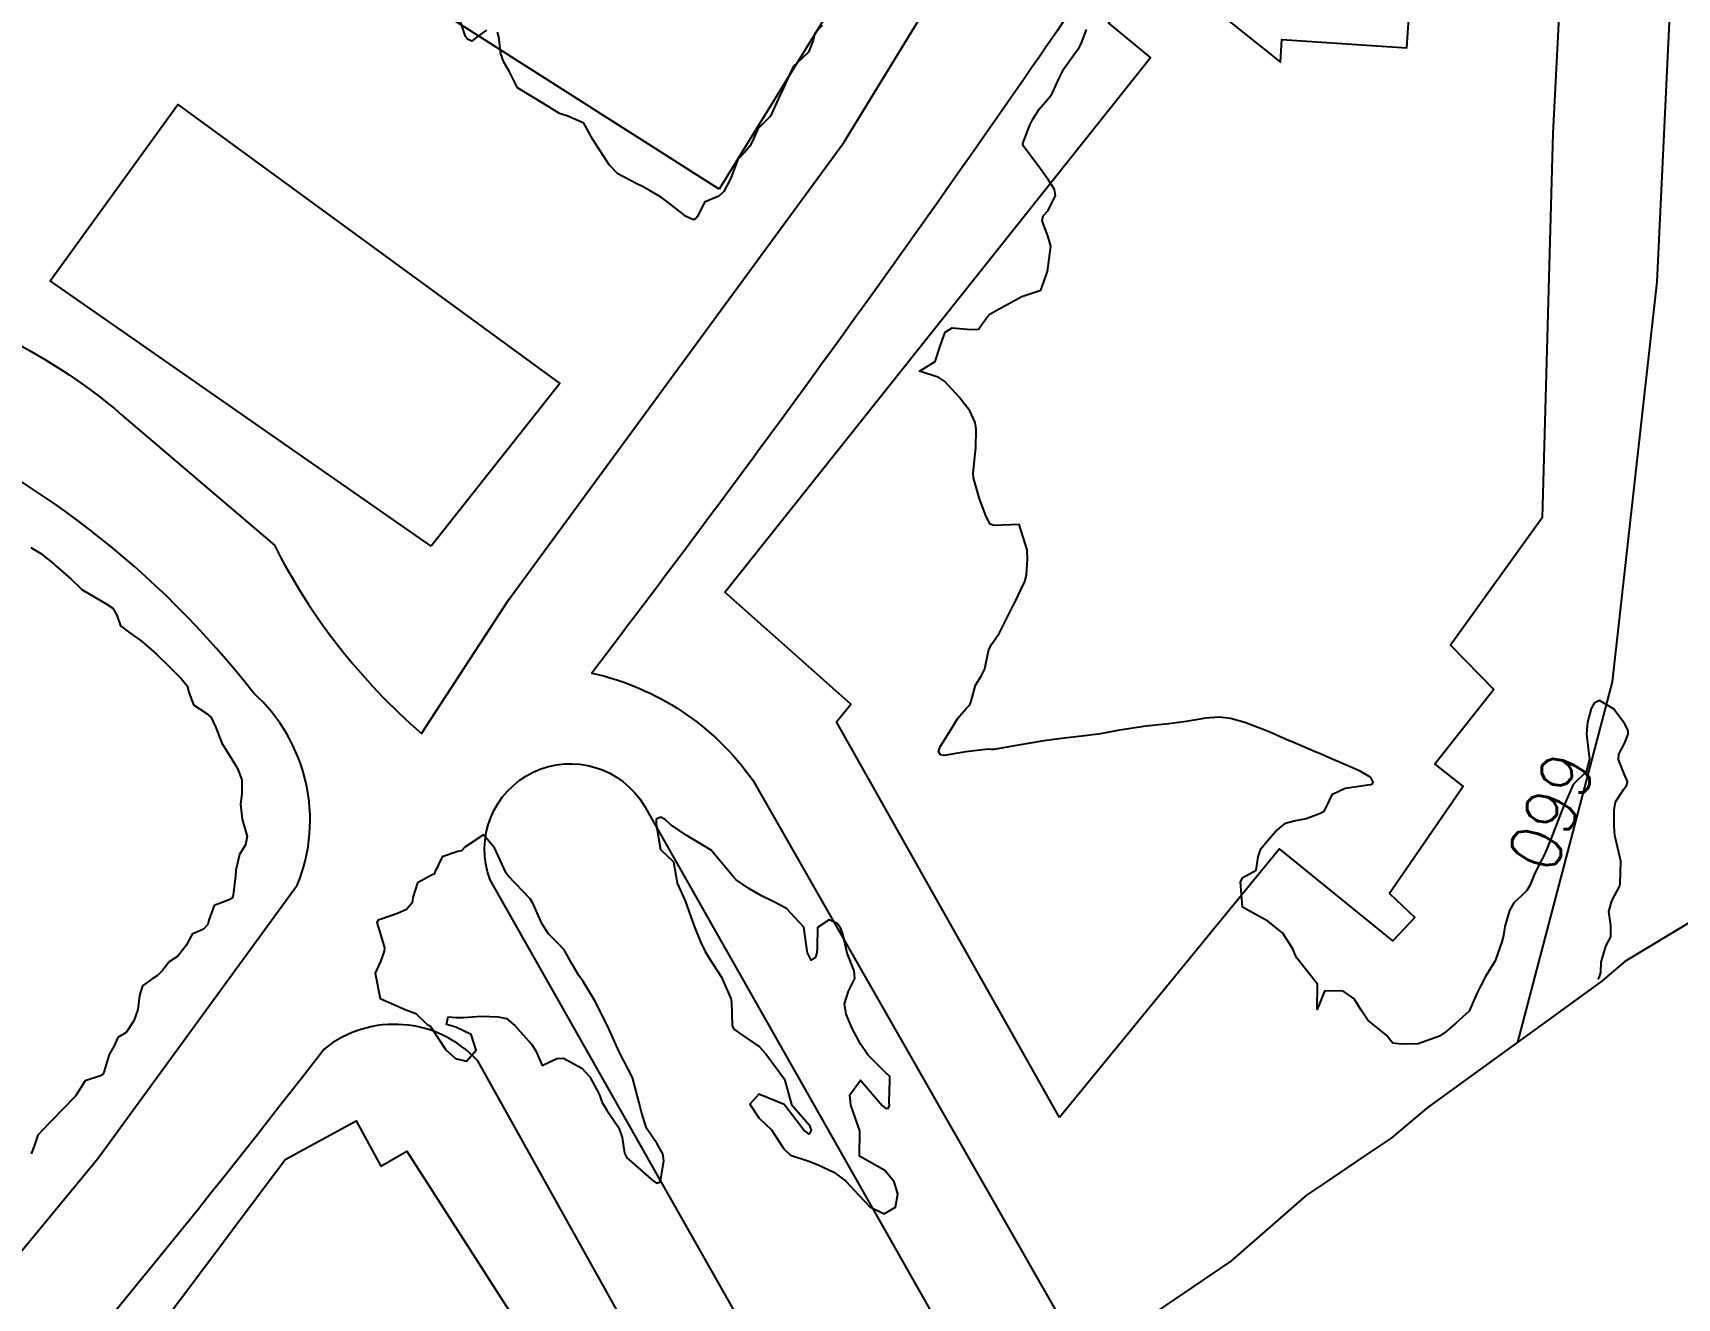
# Model space of a CAD drawing. Header units: metres. Extents: x 292545 to 299085, y 7450245 to 7463078.
# Drawn here: x 296326.5 to 296456.3, y 7459331.9 to 7459431.8 of the extents above; entities that cross this region are included whole.
import ezdxf
from ezdxf.enums import TextEntityAlignment as Align

# ---------------------------------------------------------------- set-up
doc = ezdxf.new("R2010")
doc.units = ezdxf.units.M
for name, color, linetype in [('Area', 45, 'Continuous'), ('Cotas', 45, 'Continuous'), ('Curvas de Nivel 1m', 11, 'Continuous'), ('Curvas de Nivel 5m', 15, 'Continuous'), ('Edificações', 30, 'Continuous'), ('Vias Primárias', 230, 'Continuous')]:
    doc.layers.add(name, color=color, linetype=linetype)
doc.styles.add('Style-STANDARD', font='STANDARD.shx')

msp = doc.modelspace()

# ---------------------------------------------------------------- linework, layer by layer
at = {"layer": 'Area'}
msp.add_polyline3d([(296463.49, 7459365.26, 660.44), (296452.23, 7459358.47, 660.01), (296450.43, 7459356.96, 659.94), (296447.15, 7459354.56, 659.67), (296436.62, 7459346.94, 660.35), (296433.76, 7459344.54, 663.38), (296431.79, 7459343.21, 663.38), (296428.34, 7459340.87, 659.89), (296427.08, 7459340.04, 659.84), (296421.11, 7459334.83, 659.83), (296414.47, 7459330.32, 659.7)], dxfattribs=at)
at = {"layer": 'Curvas de Nivel 1m', "elevation": 659, "flags": 128}
for points in [[(296390.49, 7459360.65), (296390.3, 7459361.14), (296390.02, 7459361.49), (296389.41, 7459361.76), (296388.47, 7459361.16), (296388.45, 7459359.61), (296388.44, 7459359.16), (296388.32, 7459358.83), (296387.98, 7459358.59), (296387.68, 7459359.17), (296387.65, 7459359.51), (296387.41, 7459361.18), (296386.03, 7459362.66), (296385.04, 7459363.2), (296384.05, 7459363.66), (296383.05, 7459364.23), (296382.06, 7459364.93), (296381.76, 7459365.24), (296380.08, 7459367.26), (296378.1, 7459368.44), (296376.87, 7459369.3), (296376.47, 7459369.65), (296376.12, 7459369.87), (296375.73, 7459369.7), (296375.75, 7459369.31), (296376.08, 7459367.31), (296377.12, 7459366.34), (296377.29, 7459365.29), (296377.41, 7459364.65), (296378.04, 7459363.28), (296378.73, 7459361.27), (296379.23, 7459360.04), (296379.61, 7459359.26), (296379.99, 7459358.67), (296380.9, 7459357.25), (296381.63, 7459355.56), (296381.69, 7459355.24), (296381.74, 7459353.43), (296381.82, 7459353.24), (296381.92, 7459353.11), (296382.32, 7459352.83), (296383.9, 7459351.74), (296384.4, 7459351.2), (296385.87, 7459349.19), (296386.43, 7459347.18), (296387.83, 7459345.59), (296387.98, 7459345.17), (296387.82, 7459344.84), (296387.39, 7459345.17), (296385.85, 7459347.19), (296383.86, 7459348.01), (296383.15, 7459347.22), (296383.84, 7459346.13), (296384.85, 7459345.2), (296385.81, 7459343.7), (296386.36, 7459343.18), (296387.8, 7459342.71), (296388.52, 7459342.44), (296389.78, 7459341.86), (296390.72, 7459341.13), (296391.76, 7459340.01), (296392.6, 7459339.11), (296393.75, 7459338.55), (296394.63, 7459339.09), (296394.83, 7459340.15), (296394.52, 7459341.09), (296393.79, 7459341.98), (296391.8, 7459343.12), (296391.82, 7459345.12), (296391.11, 7459347.13), (296391.03, 7459347.96), (296391.87, 7459349.12), (296393.59, 7459347.1), (296393.85, 7459346.91), (296394.06, 7459346.88), (296394.17, 7459347.1), (296394.14, 7459347.38), (296394.19, 7459349.1), (296394.19, 7459349.4), (296393.88, 7459349.68), (296392.46, 7459351.11), (296391.9, 7459351.92), (296391.25, 7459353.13), (296390.74, 7459354.33), (296390.62, 7459355.13), (296390.93, 7459356.15), (296391.44, 7459357.13), (296391.37, 7459357.73), (296390.81, 7459359.13)], [(296362.1, 7459368.47), (296360.65, 7459367.49), (296360.37, 7459367.22), (296360.09, 7459367.16), (296358.86, 7459366.74), (296358.27, 7459365.52), (296358.21, 7459365.37), (296358.06, 7459365.32), (296356.9, 7459364.69), (296356.52, 7459363.54), (296356.47, 7459363.1), (296356.03, 7459362.57), (296355.32, 7459362.26), (296354.02, 7459361.83), (296353.83, 7459361.76), (296353.69, 7459361.57), (296354, 7459360.52), (296354.29, 7459359.57), (296354.26, 7459359.3), (296353.98, 7459358.49), (296353.68, 7459357.86), (296353.56, 7459357.57), (296353.94, 7459355.57), (296355.93, 7459354.68), (296356.77, 7459354.38), (296357.64, 7459353.52), (296357.83, 7459353.43), (296357.92, 7459353.34), (296359.14, 7459351.51), (296359.89, 7459350.81), (296360.78, 7459350.6), (296361.52, 7459351.48), (296361.14, 7459352.71), (296359.92, 7459353.29), (296359.18, 7459353.51), (296359.33, 7459354.1), (296359.93, 7459354.07), (296360.5, 7459354.06), (296361.93, 7459354.16), (296363.28, 7459354.1), (296363.93, 7459353.98), (296364.59, 7459353.44), (296365.9, 7459351.96), (296366.23, 7459351.42), (296366.74, 7459350.28), (296367.89, 7459350.82), (296368.43, 7459350.85), (296369.88, 7459350.05), (296370.5, 7459349.37), (296371.23, 7459348), (296371.49, 7459347.36), (296371.84, 7459346.75), (296372.79, 7459345.35), (296373.06, 7459344.59), (296373.25, 7459343.34), (296373.43, 7459342.97), (296373.8, 7459342.66), (296375.35, 7459341.31), (296375.78, 7459340.98), (296376.03, 7459341.06), (296376.1, 7459341.31), (296376.35, 7459342.75), (296376.28, 7459343.31), (296375.81, 7459344.08), (296374.97, 7459345.32), (296374.58, 7459346.59), (296374.4, 7459347.32), (296373.87, 7459349.33), (296373.18, 7459350.64), (296372.83, 7459351.35), (296371.92, 7459353.36), (296370.9, 7459355.37), (296369.97, 7459356.89), (296369.64, 7459357.38), (296369.15, 7459358.22), (296368.48, 7459359.4), (296368, 7459359.9), (296367.25, 7459360.65), (296366.75, 7459361.42), (296366.04, 7459363.03), (296365.79, 7459363.43), (296364.06, 7459365.25), (296363.91, 7459365.45), (296363.73, 7459365.79), (296362.98, 7459367.46)]]:
    msp.add_lwpolyline(points, close=True, dxfattribs=at)
at = {"layer": 'Curvas de Nivel 5m', "elevation": 660, "flags": 128}
for points in [[(296362.34, 7459432), (296361.65, 7459431.48), (296361.2, 7459431.13), (296360.85, 7459431.27), (296360.7, 7459431.49), (296360.62, 7459431.73), (296360, 7459433.5)], [(296388.86, 7459432.36), (296388.27, 7459431.74), (296388.13, 7459431.17), (296387.77, 7459430.24), (296386.82, 7459429.36), (296386.62, 7459429.18), (296386.4, 7459428.77), (296385.69, 7459427.2), (296385.4, 7459426.6), (296384.77, 7459425.21), (296383.78, 7459424.2), (296383.36, 7459423.22), (296383.14, 7459422.83), (296382.74, 7459422.36), (296382.2, 7459421.77), (296381.97, 7459421.24), (296381.65, 7459420.31), (296381.09, 7459419.25), (296380.7, 7459418.88), (296379.57, 7459418.4), (296379.01, 7459417.28), (296378.86, 7459417.09), (296378.68, 7459417.02), (296378.11, 7459417.29), (296376.69, 7459418.38), (296376.16, 7459418.78), (296375.28, 7459419.32), (296374.71, 7459419.62), (296374.16, 7459419.88), (296372.72, 7459420.65), (296372.04, 7459421.36), (296370.75, 7459423.37), (296370.03, 7459424.65), (296368.77, 7459425.2), (296368.12, 7459425.41), (296366.79, 7459426.23), (296364.8, 7459427.44), (296364.13, 7459428.76), (296363.71, 7459429.46), (296363.48, 7459430.11), (296363.32, 7459431.46), (296363.21, 7459431.82)], [(296450.12, 7459357.05), (296450.23, 7459357.27), (296450.32, 7459357.6), (296450.34, 7459358.43), (296450.73, 7459359.69), (296451.11, 7459360.42), (296451.12, 7459361.32), (296450.95, 7459362.42), (296451.19, 7459363.27), (296451.8, 7459364.41), (296451.86, 7459364.62), (296451.9, 7459366.41), (296451.86, 7459366.64), (296451.44, 7459368.42), (296451.38, 7459369.15), (296451.37, 7459370.42), (296451.48, 7459371.07), (296452.15, 7459372.07), (296452.37, 7459372.41), (296452.43, 7459372.68), (296452.16, 7459373.3), (296451.71, 7459374.41), (296451.75, 7459374.85), (296452.19, 7459375.69), (296452.48, 7459376.41), (296452.48, 7459376.68), (296452.21, 7459377.23), (296451.32, 7459378.42), (296450.23, 7459379.07), (296449.8, 7459378.87), (296449.57, 7459378.44), (296449.27, 7459377.38), (296449.18, 7459376.44), (296449.32, 7459375.3), (296449.44, 7459374.44), (296449.16, 7459373.44), (296448.15, 7459372.45), (296447.28, 7459370.46), (296446.95, 7459369.63), (296446.51, 7459368.47), (296446.09, 7459367.42), (296445.8, 7459366.77), (296445.64, 7459366.48), (296445.11, 7459365.46), (296444.73, 7459364.49), (296444.48, 7459364.08), (296444.05, 7459363.66), (296443.45, 7459363.1), (296443.1, 7459362.51), (296442.75, 7459361.25), (296442.63, 7459360.52), (296442.5, 7459360.03), (296441.98, 7459358.53), (296441.22, 7459357.29), (296440.81, 7459356.54), (296440.54, 7459355.96), (296439.94, 7459354.55), (296438.88, 7459353.61), (296437.92, 7459352.8), (296437.78, 7459352.71), (296437.58, 7459352.58), (296435.91, 7459351.97), (296434.56, 7459351.96), (296433.91, 7459352.04), (296433.65, 7459352.36), (296433.42, 7459352.63), (296431.93, 7459353.84), (296431.41, 7459354.65), (296430.84, 7459355.54), (296429.96, 7459356.17), (296428.5, 7459356.14), (296427.94, 7459354.69), (296427.96, 7459356.69), (296426.36, 7459358.71), (296426.22, 7459358.94), (296426, 7459359.47), (296425.19, 7459360.73), (296424.02, 7459361.67), (296422.03, 7459362.76), (296421.88, 7459364.76), (296422.07, 7459365.1), (296423.12, 7459365.7), (296423.28, 7459366.75), (296423.47, 7459367.36), (296424.1, 7459368.14), (296424.63, 7459368.73), (296425.44, 7459369.4), (296426.12, 7459369.59), (296427.05, 7459369.77), (296428.12, 7459370.15), (296428.47, 7459370.34), (296428.66, 7459370.68), (296429.14, 7459371.68), (296430.15, 7459372.15), (296431.92, 7459372.41), (296432.15, 7459372.44), (296432.3, 7459372.49), (296432.34, 7459372.64), (296432.16, 7459372.99), (296431.31, 7459373.51), (296430.17, 7459374), (296428.58, 7459374.69), (296428.18, 7459374.86), (296427.9, 7459374.98), (296426.19, 7459375.71), (296425.49, 7459376.01), (296424.2, 7459376.57), (296423.8, 7459376.74), (296422.21, 7459377.34), (296421.09, 7459377.66), (296420.21, 7459377.77), (296419.1, 7459377.69), (296418.21, 7459377.54), (296417.59, 7459377.43), (296416.21, 7459377.23), (296414.4, 7459377.05), (296414.2, 7459377.03), (296414.06, 7459377.01), (296413.23, 7459376.87), (296412.35, 7459376.73), (296412.2, 7459376.7), (296410.66, 7459376.43), (296410.2, 7459376.37), (296409.58, 7459376.29), (296408.19, 7459376.12), (296407.14, 7459376), (296406.19, 7459375.86), (296405.42, 7459375.73), (296404.19, 7459375.52), (296402.41, 7459375.22), (296402.19, 7459375.22), (296401.96, 7459375.23), (296400.18, 7459375.02), (296398.48, 7459374.74), (296398.18, 7459374.79), (296398.04, 7459375.05), (296398.19, 7459375.48), (296399.16, 7459377.04), (296399.55, 7459377.69), (296400.22, 7459378.46), (296400.5, 7459378.75), (296400.61, 7459379.02), (296400.96, 7459380.29), (296401.39, 7459381.01), (296401.69, 7459381.58), (296401.98, 7459383), (296402.05, 7459383.22), (296402.28, 7459383.58), (296402.86, 7459384.42), (296403.14, 7459384.99), (296403.93, 7459386.59), (296404.14, 7459386.97), (296404.33, 7459387.36), (296404.84, 7459388.46), (296404.97, 7459388.96), (296405.07, 7459390.26), (296405.03, 7459390.96), (296404.39, 7459392.97), (296402.39, 7459392.89), (296402.12, 7459393), (296401.8, 7459393.61), (296401.27, 7459395.01), (296400.79, 7459396.66), (296400.77, 7459397.02), (296400.93, 7459398.54), (296400.97, 7459399.01), (296401.01, 7459400.49), (296400.94, 7459401.02), (296400.5, 7459401.94), (296399.66, 7459403.03), (296398.53, 7459404.27), (296398.06, 7459404.58), (296396.53, 7459405.07), (296397.77, 7459405.83), (296398.17, 7459407.05), (296398.57, 7459408.16), (296399.12, 7459408.49), (296400.58, 7459408.36), (296401.19, 7459408.4), (296401.65, 7459409.01), (296402.04, 7459409.55), (296402.59, 7459409.87), (296404.6, 7459410.97), (296406.11, 7459411.46), (296406.63, 7459412.95), (296406.9, 7459414.95), (296406.66, 7459415.75), (296406.22, 7459416.95), (296406.3, 7459417.34), (296406.69, 7459417.75), (296407.27, 7459418.94), (296407.19, 7459419.42), (296406.71, 7459420.15), (296406.13, 7459420.96), (296404.75, 7459422.83), (296404.69, 7459422.97), (296404.68, 7459423.04), (296404.76, 7459423.26), (296405.25, 7459424.48), (296405.47, 7459424.96), (296405.98, 7459425.76), (296406.79, 7459426.69), (296406.98, 7459426.95), (296407.55, 7459428.21), (296407.94, 7459428.93), (296408.84, 7459430.23), (296409.14, 7459430.62), (296409.3, 7459430.92), (296409.72, 7459432.05)], [(296326.37, 7459391.16), (296327.15, 7459390.68), (296328.18, 7459389.87), (296328.27, 7459389.78), (296328.35, 7459389.71), (296329.52, 7459388.67), (296330.32, 7459387.91), (296330.4, 7459387.85), (296332.31, 7459386.7), (296332.85, 7459386.37), (296333.16, 7459385.82), (296333.46, 7459384.97), (296334.29, 7459384.33), (296335.09, 7459383.79), (296336.27, 7459382.76), (296337.3, 7459381.77), (296338.24, 7459380.82), (296338.71, 7459380.23), (296338.85, 7459379.75), (296339.21, 7459378.73), (296340.22, 7459378.08), (296340.61, 7459377.73), (296340.97, 7459376.95), (296341.45, 7459375.72), (296342.17, 7459374.57), (296342.69, 7459373.7), (296343.02, 7459372.83), (296343.03, 7459371.7), (296342.93, 7459370.9), (296343.06, 7459369.7), (296343.44, 7459368.35), (296343.33, 7459367.7), (296342.86, 7459366.93), (296342.57, 7459365.7), (296342.52, 7459365.24), (296342.35, 7459363.71), (296342.27, 7459363.48), (296342.04, 7459363.34), (296340.86, 7459362.9), (296340.42, 7459361.73), (296340.34, 7459361.41), (296340.01, 7459361.04), (296339.11, 7459360.64), (296338.63, 7459359.75), (296337.98, 7459358.9), (296337.3, 7459358.44), (296336.77, 7459357.77), (296336.37, 7459357.38), (296335.96, 7459357.1), (296335.18, 7459356.57), (296334.95, 7459355.79), (296334.82, 7459354.68), (296334.51, 7459353.8), (296333.91, 7459352.87), (296333.24, 7459352.49), (296332.95, 7459351.82), (296332.57, 7459351.15), (296332.16, 7459349.83), (296332.09, 7459349.61), (296331.87, 7459349.46), (296330.65, 7459349.06), (296329.9, 7459347.85), (296329.88, 7459347.82), (296329.85, 7459347.8), (296327.98, 7459345.88), (296327.91, 7459345.8), (296327.83, 7459345.71), (296326.92, 7459344.78), (296326.64, 7459343.89), (296326.4, 7459343.29)]]:
    msp.add_lwpolyline(points, dxfattribs=at)
at = {"layer": 'Edificações'}
for points in [[(296380.71, 7459419.44), (296354.07, 7459436.44), (296377.63, 7459475.46), (296405.05, 7459458.91)], [(296407.59, 7459346.17), (296389.97, 7459377.39), (296391.11, 7459378.78), (296381.17, 7459387.63), (296414.78, 7459429.82), (296411.45, 7459432.56), (296415.16, 7459437.35), (296425.02, 7459429.47), (296425.14, 7459431.25), (296435.01, 7459430.59), (296435.25, 7459434.15), (296447.03, 7459433.55), (296446.54, 7459423.87), (296445.68, 7459393.5), (296438.46, 7459383.46), (296441.88, 7459379.95), (296437.21, 7459374.06), (296439.46, 7459372.28), (296433.63, 7459363.84), (296435.63, 7459361.95), (296433.9, 7459360.11), (296424.95, 7459367.37)], [(296357.99, 7459391.27), (296327.91, 7459412.21), (296337.98, 7459426.13), (296368.14, 7459404.11)]]:
    msp.add_lwpolyline(points, close=True, dxfattribs=at)
at = {"layer": 'Edificações', "elevation": 665.09}
msp.add_lwpolyline([(296337.28, 7459330.59), (296346.45, 7459342.84), (296352.05, 7459345.91), (296354.01, 7459342.33), (296356.05, 7459343.52), (296379.23, 7459307.38)], dxfattribs=at)
at = {"layer": 'Vias Primárias'}
msp.add_lwpolyline([(296059.88, 7459319.21), (296102.96, 7459347.58), (296135.43, 7459369.12), (296177.51, 7459396.49, -0.030452), (296209.03, 7459418.08, -0.173735), (296240.4, 7459424.3, -0.005938), (296261.02, 7459420.97, -0.002941), (296312.41, 7459411.72, -0.131387), (296333.54, 7459401.64), (296345.6, 7459391.35, 0.098127), (296357.22, 7459376.48), (296364.11, 7459387.04), (296390.57, 7459423.12), (296413.34, 7459460.37, 0.045747), (296427.79, 7459493.65), (296435.39, 7459525.28), (296442.41, 7459557.49)], format="xyb", dxfattribs=at)
for points, elevation in [([(296443.76, 7459352.11), (296451.24, 7459380.55), (296454.76, 7459412.12), (296456.81, 7459455.43), (296459.35, 7459497.1), (296460.91, 7459514.19, 0.557153), (296442.77, 7459521.76, -0.041194), (296431.1, 7459478.57, -0.064766), (296406.46, 7459430.57, -0.012177), (296370.66, 7459381.25, -0.186003), (296383.37, 7459372.8), (296409.34, 7459327.33)], 659.89), ([(296391.2, 7459314.53), (296362.63, 7459364.93, -0.915), (296374.8, 7459370.78), (296402.14, 7459322.57)], 659.31), ([(296384.5, 7459309.7), (296361.66, 7459350.63, 0.394008), (296349.52, 7459351.57, -0.01466), (296319.88, 7459315.33, -0.036189), (296265.34, 7459260.31, 0.033384), (296254.4, 7459250.52, 0.253401), (296256.3, 7459249.95, 1.242305)], 660.7)]:
    msp.add_lwpolyline(points, format="xyb", dxfattribs=dict(at, elevation=elevation))
msp.add_lwpolyline([(296226.84, 7459249.95, 0.406714), (296239.82, 7459249.95), (296265.27, 7459272.38), (296311.59, 7459318.62), (296331.66, 7459342.92), (296347.41, 7459364.5, 0.317114), (296343.94, 7459379.68, 0.127071), (296315.34, 7459401.77, 0.359623), (296293.63, 7459397.6, -0.019102), (296282.72, 7459387.99), (296282.12, 7459390.76), (296267.67, 7459380.22), (296252.85, 7459368.12), (296238.22, 7459356.85), (296215.13, 7459336.55), (296183.85, 7459310.93, 0.336739), (296180.81, 7459293.49, -0.017388), (296189.69, 7459286.12), (296204.13, 7459270.6), (296205.81, 7459271.81), (296226.84, 7459249.95)], format="xyb", close=True, dxfattribs=at)

# ---------------------------------------------------------------- texts
at = {"layer": 'Cotas', "style": 'Style-STANDARD'}
msp.add_text('660', height=4, rotation=248.0265, dxfattribs=at).set_placement((296446.41, 7459370.32, 660), align=Align.MIDDLE_CENTER)

doc.saveas('drawing.dxf')
